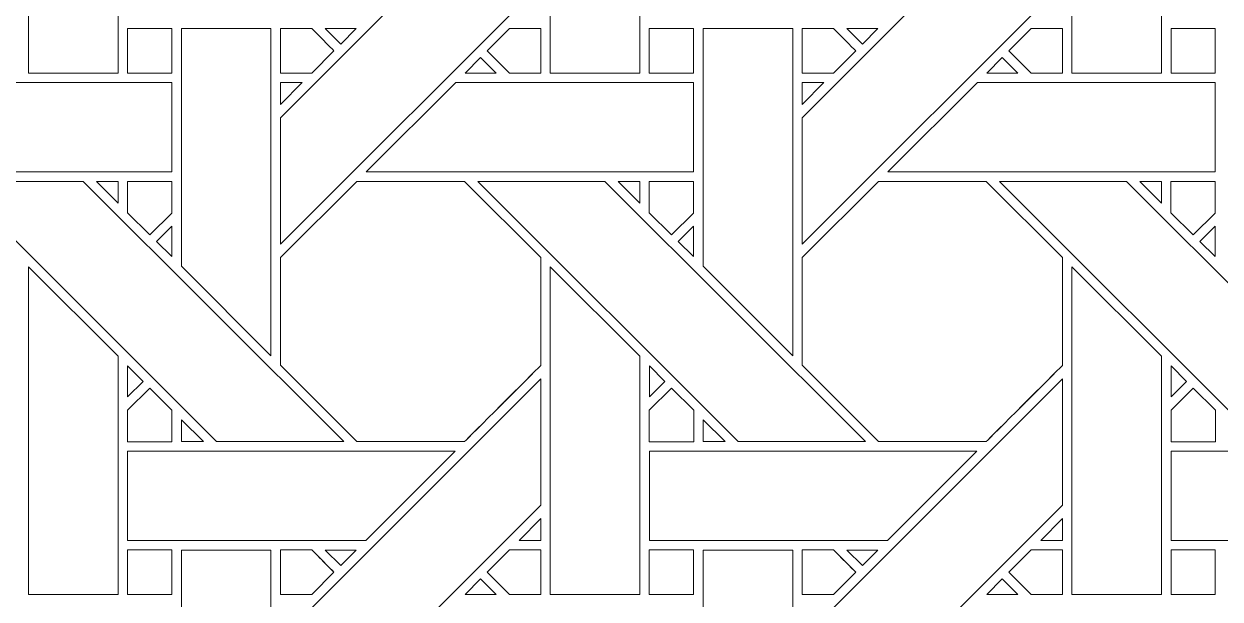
# Model space of a CAD drawing. Header units: inches. Extents: x 4.4 to 20.4, y 1.1 to 17.1.
# Drawn here: x 8.359 to 10.534, y 13.789 to 14.836 of the extents above; entities that cross this region are included whole.
import ezdxf

# ---------------------------------------------------------------- set-up
doc = ezdxf.new("R2010")
doc.units = ezdxf.units.IN
doc.header["$MEASUREMENT"] = 0
doc.layers.add('Design', color=7, linetype='Continuous', lineweight=0)

msp = doc.modelspace()

# ---------------------------------------------------------------- linework, layer by layer
at = {"layer": 'Design'}
for points, knots in [([(4.3829, 17.0948), (4.3829, 17.0948), (4.3829, 1.0948), (4.3829, 1.0948), (4.3829, 1.0948), (20.3829, 1.0948), (20.3829, 1.0948), (20.3829, 1.0948), (20.3829, 17.0948), (20.3829, 17.0948), (20.3829, 17.0948), (4.3829, 17.0948), (4.3829, 17.0948)], [0, 0, 0, 0, 1, 1, 1, 2, 2, 2, 3, 3, 3, 4, 4, 4, 4]), ([(19.3728, 16.2388), (19.3728, 16.2388), (5.2388, 16.2388), (5.2388, 16.2388), (5.2388, 16.2388), (5.2388, 1.9507), (5.2388, 1.9507), (5.2388, 1.9507), (19.5269, 1.9507), (19.5269, 1.9507), (19.5269, 1.9507), (19.5269, 16.2388), (19.5269, 16.2388), (19.5269, 16.2388), (19.3728, 16.2388), (19.3728, 16.2388)], [0, 0, 0, 0, 1, 1, 1, 2, 2, 2, 3, 3, 3, 4, 4, 4, 5, 5, 5, 5]), ([(8.3676, 14.7468), (8.3676, 14.7468), (8.3676, 15.3426), (8.3676, 15.3426), (8.3676, 15.3426), (8.5303, 15.1805), (8.5303, 15.1805), (8.5303, 15.1805), (8.5303, 14.7468), (8.5303, 14.7468), (8.5303, 14.7468), (8.3676, 14.7468), (8.3676, 14.7468)], [0, 0, 0, 0, 1, 1, 1, 2, 2, 2, 3, 3, 3, 4, 4, 4, 4]), ([(9.3163, 14.7468), (9.3163, 14.7468), (9.3163, 15.3426), (9.3163, 15.3426), (9.3163, 15.3426), (9.4791, 15.1805), (9.4791, 15.1805), (9.4791, 15.1805), (9.4791, 14.7468), (9.4791, 14.7468), (9.4791, 14.7468), (9.3163, 14.7468), (9.3163, 14.7468)], [0, 0, 0, 0, 1, 1, 1, 2, 2, 2, 3, 3, 3, 4, 4, 4, 4]), ([(10.265, 14.7468), (10.265, 14.7468), (10.265, 15.3426), (10.265, 15.3426), (10.265, 15.3426), (10.4278, 15.1805), (10.4278, 15.1805), (10.4278, 15.1805), (10.4278, 14.7468), (10.4278, 14.7468), (10.4278, 14.7468), (10.265, 14.7468), (10.265, 14.7468)], [0, 0, 0, 0, 1, 1, 1, 2, 2, 2, 3, 3, 3, 4, 4, 4, 4]), ([(9.2992, 14.909), (9.2992, 14.909), (8.8255, 14.4354), (8.8255, 14.4354), (8.8255, 14.4354), (8.8255, 14.6655), (8.8255, 14.6655), (8.8255, 14.6655), (9.2992, 15.139), (9.2992, 15.139), (9.2992, 15.139), (9.2992, 14.909), (9.2992, 14.909)], [0, 0, 0, 0, 1, 1, 1, 2, 2, 2, 3, 3, 3, 4, 4, 4, 4]), ([(10.2479, 14.909), (10.2479, 14.909), (9.7742, 14.4354), (9.7742, 14.4354), (9.7742, 14.4354), (9.7742, 14.6655), (9.7742, 14.6655), (9.7742, 14.6655), (10.2479, 15.139), (10.2479, 15.139), (10.2479, 15.139), (10.2479, 14.909), (10.2479, 14.909)], [0, 0, 0, 0, 1, 1, 1, 2, 2, 2, 3, 3, 3, 4, 4, 4, 4]), ([(8.5476, 14.7468), (8.5476, 14.7468), (8.5476, 14.8276), (8.5476, 14.8276), (8.5476, 14.8276), (8.6278, 14.8276), (8.6278, 14.8276), (8.6278, 14.8276), (8.6278, 14.7468), (8.6278, 14.7468), (8.6278, 14.7468), (8.5476, 14.7468), (8.5476, 14.7468)], [0, 0, 0, 0, 1, 1, 1, 2, 2, 2, 3, 3, 3, 4, 4, 4, 4]), ([(8.6278, 14.8276), (8.6278, 14.8276), (8.6278, 14.7468), (8.6278, 14.7468), (8.6278, 14.7468), (8.5476, 14.7468), (8.5476, 14.7468), (8.5476, 14.7468), (8.5476, 14.8276), (8.5476, 14.8276), (8.5476, 14.8276), (8.6278, 14.8276), (8.6278, 14.8276)], [0, 0, 0, 0, 1, 1, 1, 2, 2, 2, 3, 3, 3, 4, 4, 4, 4]), ([(8.6454, 14.3954), (8.6454, 14.3954), (8.6454, 14.8276), (8.6454, 14.8276), (8.6454, 14.8276), (8.8083, 14.8276), (8.8083, 14.8276), (8.8083, 14.8276), (8.8083, 14.2324), (8.8083, 14.2324), (8.8083, 14.2324), (8.6454, 14.3954), (8.6454, 14.3954)], [0, 0, 0, 0, 1, 1, 1, 2, 2, 2, 3, 3, 3, 4, 4, 4, 4]), ([(8.8825, 14.8276), (8.8877, 14.8225), (8.9184, 14.7917), (8.9228, 14.7873), (8.9228, 14.7873), (8.8824, 14.7468), (8.8824, 14.7468), (8.8824, 14.7468), (8.8255, 14.7468), (8.8255, 14.7468), (8.8255, 14.7468), (8.8255, 14.8276), (8.8255, 14.8276), (8.8255, 14.8276), (8.8825, 14.8276), (8.8825, 14.8276)], [0, 0, 0, 0, 1, 1, 1, 2, 2, 2, 3, 3, 3, 4, 4, 4, 5, 5, 5, 5]), ([(8.9228, 14.7873), (8.9228, 14.7873), (8.8824, 14.7468), (8.8824, 14.7468), (8.8824, 14.7468), (8.8255, 14.7468), (8.8255, 14.7468), (8.8255, 14.7468), (8.8255, 14.8276), (8.8255, 14.8276), (8.8255, 14.8276), (8.8825, 14.8276), (8.8825, 14.8276), (8.8877, 14.8224), (8.9185, 14.7916), (8.9228, 14.7873)], [0, 0, 0, 0, 1, 1, 1, 2, 2, 2, 3, 3, 3, 4, 4, 4, 5, 5, 5, 5]), ([(8.9069, 14.8276), (8.9069, 14.8276), (8.9634, 14.8276), (8.9634, 14.8276), (8.9634, 14.8276), (8.9351, 14.7994), (8.9351, 14.7994), (8.9351, 14.7994), (8.9069, 14.8276), (8.9069, 14.8276)], [0, 0, 0, 0, 1, 1, 1, 2, 2, 2, 3, 3, 3, 3]), ([(9.242, 14.7468), (9.242, 14.7468), (9.2017, 14.7872), (9.2017, 14.7872), (9.2017, 14.7872), (9.2421, 14.8276), (9.2421, 14.8276), (9.2421, 14.8276), (9.2991, 14.8276), (9.2991, 14.8276), (9.2991, 14.8276), (9.2991, 14.7468), (9.2991, 14.7468), (9.2991, 14.7468), (9.242, 14.7468), (9.242, 14.7468)], [0, 0, 0, 0, 1, 1, 1, 2, 2, 2, 3, 3, 3, 4, 4, 4, 5, 5, 5, 5]), ([(9.2017, 14.7872), (9.2017, 14.7872), (9.2421, 14.8276), (9.2421, 14.8276), (9.2421, 14.8276), (9.2991, 14.8276), (9.2991, 14.8276), (9.2991, 14.8276), (9.2991, 14.7468), (9.2991, 14.7468), (9.2991, 14.7468), (9.242, 14.7468), (9.242, 14.7468), (9.242, 14.7468), (9.2017, 14.7872), (9.2017, 14.7872)], [0, 0, 0, 0, 1, 1, 1, 2, 2, 2, 3, 3, 3, 4, 4, 4, 5, 5, 5, 5]), ([(9.4963, 14.7468), (9.4963, 14.7468), (9.4963, 14.8276), (9.4963, 14.8276), (9.4963, 14.8276), (9.5766, 14.8276), (9.5766, 14.8276), (9.5766, 14.8276), (9.5766, 14.7468), (9.5766, 14.7468), (9.5766, 14.7468), (9.4963, 14.7468), (9.4963, 14.7468)], [0, 0, 0, 0, 1, 1, 1, 2, 2, 2, 3, 3, 3, 4, 4, 4, 4]), ([(9.5766, 14.8276), (9.5766, 14.8276), (9.5766, 14.7468), (9.5766, 14.7468), (9.5766, 14.7468), (9.4963, 14.7468), (9.4963, 14.7468), (9.4963, 14.7468), (9.4963, 14.8276), (9.4963, 14.8276), (9.4963, 14.8276), (9.5766, 14.8276), (9.5766, 14.8276)], [0, 0, 0, 0, 1, 1, 1, 2, 2, 2, 3, 3, 3, 4, 4, 4, 4]), ([(9.5942, 14.3954), (9.5942, 14.3954), (9.5942, 14.8276), (9.5942, 14.8276), (9.5942, 14.8276), (9.7571, 14.8276), (9.7571, 14.8276), (9.7571, 14.8276), (9.7571, 14.2324), (9.7571, 14.2324), (9.7571, 14.2324), (9.5942, 14.3954), (9.5942, 14.3954)], [0, 0, 0, 0, 1, 1, 1, 2, 2, 2, 3, 3, 3, 4, 4, 4, 4]), ([(9.8313, 14.8276), (9.8364, 14.8225), (9.8672, 14.7917), (9.8716, 14.7873), (9.8716, 14.7873), (9.8312, 14.7468), (9.8312, 14.7468), (9.8312, 14.7468), (9.7742, 14.7468), (9.7742, 14.7468), (9.7742, 14.7468), (9.7742, 14.8276), (9.7742, 14.8276), (9.7742, 14.8276), (9.8313, 14.8276), (9.8313, 14.8276)], [0, 0, 0, 0, 1, 1, 1, 2, 2, 2, 3, 3, 3, 4, 4, 4, 5, 5, 5, 5]), ([(9.8716, 14.7873), (9.8716, 14.7873), (9.8312, 14.7468), (9.8312, 14.7468), (9.8312, 14.7468), (9.7742, 14.7468), (9.7742, 14.7468), (9.7742, 14.7468), (9.7742, 14.8276), (9.7742, 14.8276), (9.7742, 14.8276), (9.8313, 14.8276), (9.8313, 14.8276), (9.8365, 14.8224), (9.8673, 14.7915), (9.8716, 14.7873)], [0, 0, 0, 0, 1, 1, 1, 2, 2, 2, 3, 3, 3, 4, 4, 4, 5, 5, 5, 5]), ([(9.8556, 14.8276), (9.8556, 14.8276), (9.9121, 14.8276), (9.9121, 14.8276), (9.9121, 14.8276), (9.8838, 14.7994), (9.8838, 14.7994), (9.8838, 14.7994), (9.8556, 14.8276), (9.8556, 14.8276)], [0, 0, 0, 0, 1, 1, 1, 2, 2, 2, 3, 3, 3, 3]), ([(10.1907, 14.7468), (10.1907, 14.7468), (10.1504, 14.7872), (10.1504, 14.7872), (10.1504, 14.7872), (10.1908, 14.8276), (10.1908, 14.8276), (10.1908, 14.8276), (10.2479, 14.8276), (10.2479, 14.8276), (10.2479, 14.8276), (10.2479, 14.7468), (10.2479, 14.7468), (10.2479, 14.7468), (10.1907, 14.7468), (10.1907, 14.7468)], [0, 0, 0, 0, 1, 1, 1, 2, 2, 2, 3, 3, 3, 4, 4, 4, 5, 5, 5, 5]), ([(10.1504, 14.7872), (10.1504, 14.7872), (10.1908, 14.8276), (10.1908, 14.8276), (10.1908, 14.8276), (10.2479, 14.8276), (10.2479, 14.8276), (10.2479, 14.8276), (10.2479, 14.7468), (10.2479, 14.7468), (10.2479, 14.7468), (10.1907, 14.7468), (10.1907, 14.7468), (10.1907, 14.7468), (10.1504, 14.7872), (10.1504, 14.7872)], [0, 0, 0, 0, 1, 1, 1, 2, 2, 2, 3, 3, 3, 4, 4, 4, 5, 5, 5, 5]), ([(10.4451, 14.7468), (10.4451, 14.7468), (10.4451, 14.8276), (10.4451, 14.8276), (10.4451, 14.8276), (10.5253, 14.8276), (10.5253, 14.8276), (10.5253, 14.8276), (10.5253, 14.7468), (10.5253, 14.7468), (10.5253, 14.7468), (10.4451, 14.7468), (10.4451, 14.7468)], [0, 0, 0, 0, 1, 1, 1, 2, 2, 2, 3, 3, 3, 4, 4, 4, 4]), ([(10.5253, 14.8276), (10.5253, 14.8276), (10.5253, 14.7468), (10.5253, 14.7468), (10.5253, 14.7468), (10.4451, 14.7468), (10.4451, 14.7468), (10.4451, 14.7468), (10.4451, 14.8276), (10.4451, 14.8276), (10.4451, 14.8276), (10.5253, 14.8276), (10.5253, 14.8276)], [0, 0, 0, 0, 1, 1, 1, 2, 2, 2, 3, 3, 3, 4, 4, 4, 4]), ([(9.2178, 14.7468), (9.2178, 14.7468), (9.1613, 14.7468), (9.1613, 14.7468), (9.1613, 14.7468), (9.1896, 14.775), (9.1896, 14.775), (9.1896, 14.775), (9.2178, 14.7468), (9.2178, 14.7468)], [0, 0, 0, 0, 1, 1, 1, 2, 2, 2, 3, 3, 3, 3]), ([(10.1666, 14.7468), (10.1666, 14.7468), (10.11, 14.7468), (10.11, 14.7468), (10.11, 14.7468), (10.1383, 14.775), (10.1383, 14.775), (10.1383, 14.775), (10.1666, 14.7468), (10.1666, 14.7468)], [0, 0, 0, 0, 1, 1, 1, 2, 2, 2, 3, 3, 3, 3]), ([(8.6279, 14.7296), (8.6279, 14.7296), (8.6279, 14.5668), (8.6279, 14.5668), (8.6279, 14.5668), (8.0326, 14.5668), (8.0326, 14.5668), (8.0326, 14.5668), (8.1954, 14.7296), (8.1954, 14.7296), (8.1954, 14.7296), (8.6279, 14.7296), (8.6279, 14.7296)], [0, 0, 0, 0, 1, 1, 1, 2, 2, 2, 3, 3, 3, 4, 4, 4, 4]), ([(8.8653, 14.7296), (8.8653, 14.7296), (8.8255, 14.6898), (8.8255, 14.6898), (8.8255, 14.6898), (8.8255, 14.7296), (8.8255, 14.7296), (8.8255, 14.7296), (8.8653, 14.7296), (8.8653, 14.7296)], [0, 0, 0, 0, 1, 1, 1, 2, 2, 2, 3, 3, 3, 3]), ([(9.5766, 14.7296), (9.5766, 14.7296), (9.5766, 14.5668), (9.5766, 14.5668), (9.5766, 14.5668), (8.9813, 14.5668), (8.9813, 14.5668), (8.9813, 14.5668), (9.1442, 14.7296), (9.1442, 14.7296), (9.1442, 14.7296), (9.5766, 14.7296), (9.5766, 14.7296)], [0, 0, 0, 0, 1, 1, 1, 2, 2, 2, 3, 3, 3, 4, 4, 4, 4]), ([(9.814, 14.7296), (9.814, 14.7296), (9.7742, 14.6898), (9.7742, 14.6898), (9.7742, 14.6898), (9.7742, 14.7296), (9.7742, 14.7296), (9.7742, 14.7296), (9.814, 14.7296), (9.814, 14.7296)], [0, 0, 0, 0, 1, 1, 1, 2, 2, 2, 3, 3, 3, 3]), ([(10.5253, 14.7296), (10.5253, 14.7296), (10.5253, 14.5668), (10.5253, 14.5668), (10.5253, 14.5668), (9.9301, 14.5668), (9.9301, 14.5668), (9.9301, 14.5668), (10.0929, 14.7296), (10.0929, 14.7296), (10.0929, 14.7296), (10.5253, 14.7296), (10.5253, 14.7296)], [0, 0, 0, 0, 1, 1, 1, 2, 2, 2, 3, 3, 3, 4, 4, 4, 4]), ([(8.9405, 14.076), (8.9405, 14.076), (8.7095, 14.076), (8.7095, 14.076), (8.7095, 14.076), (8.2359, 14.5497), (8.2359, 14.5497), (8.2359, 14.5497), (8.4669, 14.5497), (8.4669, 14.5497), (8.4669, 14.5497), (8.9405, 14.076), (8.9405, 14.076)], [0, 0, 0, 0, 1, 1, 1, 2, 2, 2, 3, 3, 3, 4, 4, 4, 4]), ([(8.491, 14.5497), (8.491, 14.5497), (8.5304, 14.5497), (8.5304, 14.5497), (8.5304, 14.5497), (8.5304, 14.5099), (8.5304, 14.5099), (8.5304, 14.5099), (8.491, 14.5497), (8.491, 14.5497)], [0, 0, 0, 0, 1, 1, 1, 2, 2, 2, 3, 3, 3, 3]), ([(8.6278, 14.5497), (8.6278, 14.5497), (8.6278, 14.4921), (8.6278, 14.4921), (8.6278, 14.4921), (8.5879, 14.4522), (8.5879, 14.4522), (8.5879, 14.4522), (8.5476, 14.4925), (8.5476, 14.4925), (8.5476, 14.4925), (8.5476, 14.5497), (8.5476, 14.5497), (8.5476, 14.5497), (8.6278, 14.5497), (8.6278, 14.5497)], [0, 0, 0, 0, 1, 1, 1, 2, 2, 2, 3, 3, 3, 4, 4, 4, 5, 5, 5, 5]), ([(8.6278, 14.4921), (8.6278, 14.4921), (8.5879, 14.4522), (8.5879, 14.4522), (8.5879, 14.4522), (8.5476, 14.4925), (8.5476, 14.4925), (8.5476, 14.4925), (8.5476, 14.5497), (8.5476, 14.5497), (8.5476, 14.5497), (8.6278, 14.5497), (8.6278, 14.5497), (8.6278, 14.5497), (8.6278, 14.4921), (8.6278, 14.4921)], [0, 0, 0, 0, 1, 1, 1, 2, 2, 2, 3, 3, 3, 4, 4, 4, 5, 5, 5, 5]), ([(8.9642, 14.5497), (8.9642, 14.5497), (9.1604, 14.5497), (9.1604, 14.5497), (9.1604, 14.5497), (9.2991, 14.411), (9.2991, 14.411), (9.2991, 14.411), (9.2991, 14.2148), (9.2991, 14.2148), (9.2813, 14.1969), (9.1694, 14.0851), (9.1604, 14.0761), (9.1604, 14.0761), (8.9647, 14.0761), (8.9647, 14.0761), (8.9647, 14.0761), (8.8255, 14.2153), (8.8255, 14.2153), (8.8255, 14.2153), (8.8255, 14.411), (8.8255, 14.411), (8.8255, 14.411), (8.9642, 14.5497), (8.9642, 14.5497)], [0, 0, 0, 0, 1, 1, 1, 2, 2, 2, 3, 3, 3, 4, 4, 4, 5, 5, 5, 6, 6, 6, 7, 7, 7, 8, 8, 8, 8]), ([(9.2991, 14.411), (9.2991, 14.411), (9.2991, 14.2148), (9.2991, 14.2148), (9.281, 14.1966), (9.1692, 14.0849), (9.1604, 14.0761), (9.1604, 14.0761), (8.9647, 14.0761), (8.9647, 14.0761), (8.9647, 14.0761), (8.8255, 14.2153), (8.8255, 14.2153), (8.8255, 14.2153), (8.8255, 14.411), (8.8255, 14.411), (8.8255, 14.411), (8.9642, 14.5497), (8.9642, 14.5497), (8.9642, 14.5497), (9.1604, 14.5497), (9.1604, 14.5497), (9.1604, 14.5497), (9.2991, 14.411), (9.2991, 14.411)], [0, 0, 0, 0, 1, 1, 1, 2, 2, 2, 3, 3, 3, 4, 4, 4, 5, 5, 5, 6, 6, 6, 7, 7, 7, 8, 8, 8, 8]), ([(9.8892, 14.076), (9.8892, 14.076), (9.6582, 14.076), (9.6582, 14.076), (9.6582, 14.076), (9.1846, 14.5497), (9.1846, 14.5497), (9.1846, 14.5497), (9.4156, 14.5497), (9.4156, 14.5497), (9.4156, 14.5497), (9.8892, 14.076), (9.8892, 14.076)], [0, 0, 0, 0, 1, 1, 1, 2, 2, 2, 3, 3, 3, 4, 4, 4, 4]), ([(9.4397, 14.5497), (9.4397, 14.5497), (9.4791, 14.5497), (9.4791, 14.5497), (9.4791, 14.5497), (9.4791, 14.5099), (9.4791, 14.5099), (9.4791, 14.5099), (9.4397, 14.5497), (9.4397, 14.5497)], [0, 0, 0, 0, 1, 1, 1, 2, 2, 2, 3, 3, 3, 3]), ([(9.4963, 14.4925), (9.4963, 14.4925), (9.4963, 14.5497), (9.4963, 14.5497), (9.4963, 14.5497), (9.5766, 14.5497), (9.5766, 14.5497), (9.5766, 14.5497), (9.5766, 14.4921), (9.5766, 14.4921), (9.5766, 14.4921), (9.5366, 14.4522), (9.5366, 14.4522), (9.5366, 14.4522), (9.4963, 14.4925), (9.4963, 14.4925)], [0, 0, 0, 0, 1, 1, 1, 2, 2, 2, 3, 3, 3, 4, 4, 4, 5, 5, 5, 5]), ([(9.5766, 14.4921), (9.5766, 14.4921), (9.5366, 14.4522), (9.5366, 14.4522), (9.5366, 14.4522), (9.4963, 14.4925), (9.4963, 14.4925), (9.4963, 14.4925), (9.4963, 14.5497), (9.4963, 14.5497), (9.4963, 14.5497), (9.5766, 14.5497), (9.5766, 14.5497), (9.5766, 14.5497), (9.5766, 14.4921), (9.5766, 14.4921)], [0, 0, 0, 0, 1, 1, 1, 2, 2, 2, 3, 3, 3, 4, 4, 4, 5, 5, 5, 5]), ([(9.9129, 14.5497), (9.9129, 14.5497), (10.1091, 14.5497), (10.1091, 14.5497), (10.1091, 14.5497), (10.2478, 14.411), (10.2478, 14.411), (10.2478, 14.411), (10.2478, 14.2148), (10.2478, 14.2148), (10.23, 14.1969), (10.1181, 14.0851), (10.1091, 14.0761), (10.1091, 14.0761), (9.9134, 14.0761), (9.9134, 14.0761), (9.9134, 14.0761), (9.7742, 14.2153), (9.7742, 14.2153), (9.7742, 14.2153), (9.7742, 14.411), (9.7742, 14.411), (9.7742, 14.411), (9.9129, 14.5497), (9.9129, 14.5497)], [0, 0, 0, 0, 1, 1, 1, 2, 2, 2, 3, 3, 3, 4, 4, 4, 5, 5, 5, 6, 6, 6, 7, 7, 7, 8, 8, 8, 8]), ([(10.2478, 14.411), (10.2478, 14.411), (10.2478, 14.2148), (10.2478, 14.2148), (10.2298, 14.1966), (10.1179, 14.0849), (10.1091, 14.0761), (10.1091, 14.0761), (9.9134, 14.0761), (9.9134, 14.0761), (9.9134, 14.0761), (9.7742, 14.2153), (9.7742, 14.2153), (9.7742, 14.2153), (9.7742, 14.411), (9.7742, 14.411), (9.7742, 14.411), (9.9129, 14.5497), (9.9129, 14.5497), (9.9129, 14.5497), (10.1091, 14.5497), (10.1091, 14.5497), (10.1091, 14.5497), (10.2478, 14.411), (10.2478, 14.411)], [0, 0, 0, 0, 1, 1, 1, 2, 2, 2, 3, 3, 3, 4, 4, 4, 5, 5, 5, 6, 6, 6, 7, 7, 7, 8, 8, 8, 8]), ([(10.838, 14.076), (10.838, 14.076), (10.6069, 14.076), (10.6069, 14.076), (10.6069, 14.076), (10.1334, 14.5497), (10.1334, 14.5497), (10.1334, 14.5497), (10.3643, 14.5497), (10.3643, 14.5497), (10.3643, 14.5497), (10.838, 14.076), (10.838, 14.076)], [0, 0, 0, 0, 1, 1, 1, 2, 2, 2, 3, 3, 3, 4, 4, 4, 4]), ([(10.3884, 14.5497), (10.3884, 14.5497), (10.4279, 14.5497), (10.4279, 14.5497), (10.4279, 14.5497), (10.4279, 14.5099), (10.4279, 14.5099), (10.4279, 14.5099), (10.3884, 14.5497), (10.3884, 14.5497)], [0, 0, 0, 0, 1, 1, 1, 2, 2, 2, 3, 3, 3, 3]), ([(10.5253, 14.5497), (10.5253, 14.5497), (10.5253, 14.4921), (10.5253, 14.4921), (10.5253, 14.4921), (10.4854, 14.4522), (10.4854, 14.4522), (10.4854, 14.4522), (10.445, 14.4925), (10.445, 14.4925), (10.445, 14.4925), (10.445, 14.5497), (10.445, 14.5497), (10.445, 14.5497), (10.5253, 14.5497), (10.5253, 14.5497)], [0, 0, 0, 0, 1, 1, 1, 2, 2, 2, 3, 3, 3, 4, 4, 4, 5, 5, 5, 5]), ([(10.5253, 14.4921), (10.5253, 14.4921), (10.4854, 14.4522), (10.4854, 14.4522), (10.4854, 14.4522), (10.445, 14.4925), (10.445, 14.4925), (10.445, 14.4925), (10.445, 14.5497), (10.445, 14.5497), (10.445, 14.5497), (10.5253, 14.5497), (10.5253, 14.5497), (10.5253, 14.5497), (10.5253, 14.4921), (10.5253, 14.4921)], [0, 0, 0, 0, 1, 1, 1, 2, 2, 2, 3, 3, 3, 4, 4, 4, 5, 5, 5, 5]), ([(8.6279, 14.4679), (8.6279, 14.4679), (8.6279, 14.4127), (8.6279, 14.4127), (8.6279, 14.4127), (8.6001, 14.4401), (8.6001, 14.4401), (8.6001, 14.4401), (8.6279, 14.4679), (8.6279, 14.4679)], [0, 0, 0, 0, 1, 1, 1, 2, 2, 2, 3, 3, 3, 3]), ([(9.5766, 14.4679), (9.5766, 14.4679), (9.5766, 14.4127), (9.5766, 14.4127), (9.5766, 14.4127), (9.5488, 14.4401), (9.5488, 14.4401), (9.5488, 14.4401), (9.5766, 14.4679), (9.5766, 14.4679)], [0, 0, 0, 0, 1, 1, 1, 2, 2, 2, 3, 3, 3, 3]), ([(10.5253, 14.4679), (10.5253, 14.4679), (10.5253, 14.4127), (10.5253, 14.4127), (10.5253, 14.4127), (10.4976, 14.4401), (10.4976, 14.4401), (10.4976, 14.4401), (10.5253, 14.4679), (10.5253, 14.4679)], [0, 0, 0, 0, 1, 1, 1, 2, 2, 2, 3, 3, 3, 3]), ([(8.3676, 13.798), (8.3676, 13.798), (8.3676, 14.3939), (8.3676, 14.3939), (8.3676, 14.3939), (8.5303, 14.2317), (8.5303, 14.2317), (8.5303, 14.2317), (8.5303, 13.798), (8.5303, 13.798), (8.5303, 13.798), (8.3676, 13.798), (8.3676, 13.798)], [0, 0, 0, 0, 1, 1, 1, 2, 2, 2, 3, 3, 3, 4, 4, 4, 4]), ([(9.3163, 13.798), (9.3163, 13.798), (9.3163, 14.3939), (9.3163, 14.3939), (9.3163, 14.3939), (9.4791, 14.2317), (9.4791, 14.2317), (9.4791, 14.2317), (9.4791, 13.798), (9.4791, 13.798), (9.4791, 13.798), (9.3163, 13.798), (9.3163, 13.798)], [0, 0, 0, 0, 1, 1, 1, 2, 2, 2, 3, 3, 3, 4, 4, 4, 4]), ([(10.265, 13.798), (10.265, 13.798), (10.265, 14.3939), (10.265, 14.3939), (10.265, 14.3939), (10.4278, 14.2317), (10.4278, 14.2317), (10.4278, 14.2317), (10.4278, 13.798), (10.4278, 13.798), (10.4278, 13.798), (10.265, 13.798), (10.265, 13.798)], [0, 0, 0, 0, 1, 1, 1, 2, 2, 2, 3, 3, 3, 4, 4, 4, 4]), ([(8.5476, 14.1575), (8.5476, 14.1575), (8.5476, 14.2142), (8.5476, 14.2142), (8.5476, 14.2142), (8.5758, 14.1857), (8.5758, 14.1857), (8.5758, 14.1857), (8.5476, 14.1575), (8.5476, 14.1575)], [0, 0, 0, 0, 1, 1, 1, 2, 2, 2, 3, 3, 3, 3]), ([(9.4964, 14.1575), (9.4964, 14.1575), (9.4964, 14.2142), (9.4964, 14.2142), (9.4964, 14.2142), (9.5246, 14.1857), (9.5246, 14.1857), (9.5246, 14.1857), (9.4964, 14.1575), (9.4964, 14.1575)], [0, 0, 0, 0, 1, 1, 1, 2, 2, 2, 3, 3, 3, 3]), ([(10.4451, 14.1575), (10.4451, 14.1575), (10.4451, 14.2142), (10.4451, 14.2142), (10.4451, 14.2142), (10.4733, 14.1857), (10.4733, 14.1857), (10.4733, 14.1857), (10.4451, 14.1575), (10.4451, 14.1575)], [0, 0, 0, 0, 1, 1, 1, 2, 2, 2, 3, 3, 3, 3]), ([(9.2992, 13.9603), (9.2992, 13.9603), (8.8255, 13.4866), (8.8255, 13.4866), (8.8255, 13.4866), (8.8255, 13.7167), (8.8255, 13.7167), (8.8255, 13.7167), (9.2992, 14.1903), (9.2992, 14.1903), (9.2992, 14.1903), (9.2992, 13.9603), (9.2992, 13.9603)], [0, 0, 0, 0, 1, 1, 1, 2, 2, 2, 3, 3, 3, 4, 4, 4, 4]), ([(10.2479, 13.9603), (10.2479, 13.9603), (9.7742, 13.4866), (9.7742, 13.4866), (9.7742, 13.4866), (9.7742, 13.7167), (9.7742, 13.7167), (9.7742, 13.7167), (10.2479, 14.1903), (10.2479, 14.1903), (10.2479, 14.1903), (10.2479, 13.9603), (10.2479, 13.9603)], [0, 0, 0, 0, 1, 1, 1, 2, 2, 2, 3, 3, 3, 4, 4, 4, 4]), ([(8.5476, 14.0759), (8.5476, 14.0759), (8.5476, 14.1332), (8.5476, 14.1332), (8.5476, 14.1332), (8.5879, 14.1735), (8.5879, 14.1735), (8.5879, 14.1735), (8.6282, 14.1332), (8.6282, 14.1332), (8.6282, 14.1332), (8.6282, 14.0759), (8.6282, 14.0759), (8.6282, 14.0759), (8.5476, 14.0759), (8.5476, 14.0759)], [0, 0, 0, 0, 1, 1, 1, 2, 2, 2, 3, 3, 3, 4, 4, 4, 5, 5, 5, 5]), ([(8.5879, 14.1735), (8.5879, 14.1735), (8.6282, 14.1332), (8.6282, 14.1332), (8.6282, 14.1332), (8.6282, 14.0759), (8.6282, 14.0759), (8.6282, 14.0759), (8.5476, 14.0759), (8.5476, 14.0759), (8.5476, 14.0759), (8.5476, 14.1332), (8.5476, 14.1332), (8.5476, 14.1332), (8.5879, 14.1735), (8.5879, 14.1735)], [0, 0, 0, 0, 1, 1, 1, 2, 2, 2, 3, 3, 3, 4, 4, 4, 5, 5, 5, 5]), ([(9.4963, 14.0759), (9.4963, 14.0759), (9.4963, 14.1332), (9.4963, 14.1332), (9.4963, 14.1332), (9.5367, 14.1735), (9.5367, 14.1735), (9.5367, 14.1735), (9.577, 14.1332), (9.577, 14.1332), (9.577, 14.1332), (9.577, 14.0759), (9.577, 14.0759), (9.577, 14.0759), (9.4963, 14.0759), (9.4963, 14.0759)], [0, 0, 0, 0, 1, 1, 1, 2, 2, 2, 3, 3, 3, 4, 4, 4, 5, 5, 5, 5]), ([(9.5367, 14.1735), (9.5367, 14.1735), (9.577, 14.1332), (9.577, 14.1332), (9.577, 14.1332), (9.577, 14.0759), (9.577, 14.0759), (9.577, 14.0759), (9.4963, 14.0759), (9.4963, 14.0759), (9.4963, 14.0759), (9.4963, 14.1332), (9.4963, 14.1332), (9.4963, 14.1332), (9.5367, 14.1735), (9.5367, 14.1735)], [0, 0, 0, 0, 1, 1, 1, 2, 2, 2, 3, 3, 3, 4, 4, 4, 5, 5, 5, 5]), ([(10.4451, 14.0759), (10.4451, 14.0759), (10.4451, 14.1332), (10.4451, 14.1332), (10.4451, 14.1332), (10.4854, 14.1735), (10.4854, 14.1735), (10.4854, 14.1735), (10.5257, 14.1332), (10.5257, 14.1332), (10.5257, 14.1332), (10.5257, 14.0759), (10.5257, 14.0759), (10.5257, 14.0759), (10.4451, 14.0759), (10.4451, 14.0759)], [0, 0, 0, 0, 1, 1, 1, 2, 2, 2, 3, 3, 3, 4, 4, 4, 5, 5, 5, 5]), ([(10.4854, 14.1735), (10.4854, 14.1735), (10.5257, 14.1332), (10.5257, 14.1332), (10.5257, 14.1332), (10.5257, 14.0759), (10.5257, 14.0759), (10.5257, 14.0759), (10.4451, 14.0759), (10.4451, 14.0759), (10.4451, 14.0759), (10.4451, 14.1332), (10.4451, 14.1332), (10.4451, 14.1332), (10.4854, 14.1735), (10.4854, 14.1735)], [0, 0, 0, 0, 1, 1, 1, 2, 2, 2, 3, 3, 3, 4, 4, 4, 5, 5, 5, 5]), ([(8.6455, 14.076), (8.6455, 14.076), (8.6455, 14.1158), (8.6455, 14.1158), (8.6455, 14.1158), (8.6853, 14.076), (8.6853, 14.076), (8.6853, 14.076), (8.6455, 14.076), (8.6455, 14.076)], [0, 0, 0, 0, 1, 1, 1, 2, 2, 2, 3, 3, 3, 3]), ([(9.5943, 14.076), (9.5943, 14.076), (9.5943, 14.1158), (9.5943, 14.1158), (9.5943, 14.1158), (9.634, 14.076), (9.634, 14.076), (9.634, 14.076), (9.5943, 14.076), (9.5943, 14.076)], [0, 0, 0, 0, 1, 1, 1, 2, 2, 2, 3, 3, 3, 3]), ([(9.1433, 14.0588), (9.1433, 14.0588), (8.9806, 13.8961), (8.9806, 13.8961), (8.9806, 13.8961), (8.5476, 13.8961), (8.5476, 13.8961), (8.5476, 13.8961), (8.5476, 14.0588), (8.5476, 14.0588), (8.5476, 14.0588), (9.1433, 14.0588), (9.1433, 14.0588)], [0, 0, 0, 0, 1, 1, 1, 2, 2, 2, 3, 3, 3, 4, 4, 4, 4]), ([(10.0921, 14.0588), (10.0921, 14.0588), (9.9293, 13.8961), (9.9293, 13.8961), (9.9293, 13.8961), (9.4964, 13.8961), (9.4964, 13.8961), (9.4964, 13.8961), (9.4964, 14.0588), (9.4964, 14.0588), (9.4964, 14.0588), (10.0921, 14.0588), (10.0921, 14.0588)], [0, 0, 0, 0, 1, 1, 1, 2, 2, 2, 3, 3, 3, 4, 4, 4, 4]), ([(11.0408, 14.0588), (11.0408, 14.0588), (10.8781, 13.8961), (10.8781, 13.8961), (10.8781, 13.8961), (10.4451, 13.8961), (10.4451, 13.8961), (10.4451, 13.8961), (10.4451, 14.0588), (10.4451, 14.0588), (10.4451, 14.0588), (11.0408, 14.0588), (11.0408, 14.0588)], [0, 0, 0, 0, 1, 1, 1, 2, 2, 2, 3, 3, 3, 4, 4, 4, 4]), ([(9.2992, 13.8961), (9.2992, 13.8961), (9.2594, 13.8961), (9.2594, 13.8961), (9.2594, 13.8961), (9.2992, 13.9359), (9.2992, 13.9359), (9.2992, 13.9359), (9.2992, 13.8961), (9.2992, 13.8961)], [0, 0, 0, 0, 1, 1, 1, 2, 2, 2, 3, 3, 3, 3]), ([(10.2479, 13.8961), (10.2479, 13.8961), (10.2081, 13.8961), (10.2081, 13.8961), (10.2081, 13.8961), (10.2479, 13.9359), (10.2479, 13.9359), (10.2479, 13.9359), (10.2479, 13.8961), (10.2479, 13.8961)], [0, 0, 0, 0, 1, 1, 1, 2, 2, 2, 3, 3, 3, 3]), ([(8.5476, 13.7981), (8.5476, 13.7981), (8.5476, 13.8789), (8.5476, 13.8789), (8.5476, 13.8789), (8.6278, 13.8789), (8.6278, 13.8789), (8.6278, 13.8789), (8.6278, 13.7981), (8.6278, 13.7981), (8.6278, 13.7981), (8.5476, 13.7981), (8.5476, 13.7981)], [0, 0, 0, 0, 1, 1, 1, 2, 2, 2, 3, 3, 3, 4, 4, 4, 4]), ([(8.6278, 13.8789), (8.6278, 13.8789), (8.6278, 13.7981), (8.6278, 13.7981), (8.6278, 13.7981), (8.5476, 13.7981), (8.5476, 13.7981), (8.5476, 13.7981), (8.5476, 13.8789), (8.5476, 13.8789), (8.5476, 13.8789), (8.6278, 13.8789), (8.6278, 13.8789)], [0, 0, 0, 0, 1, 1, 1, 2, 2, 2, 3, 3, 3, 4, 4, 4, 4]), ([(8.6454, 13.4466), (8.6454, 13.4466), (8.6454, 13.8788), (8.6454, 13.8788), (8.6454, 13.8788), (8.8083, 13.8788), (8.8083, 13.8788), (8.8083, 13.8788), (8.8083, 13.2837), (8.8083, 13.2837), (8.8083, 13.2837), (8.6454, 13.4466), (8.6454, 13.4466)], [0, 0, 0, 0, 1, 1, 1, 2, 2, 2, 3, 3, 3, 4, 4, 4, 4]), ([(8.8825, 13.8789), (8.8877, 13.8738), (8.9184, 13.8429), (8.9228, 13.8385), (8.9228, 13.8385), (8.8824, 13.7981), (8.8824, 13.7981), (8.8824, 13.7981), (8.8255, 13.7981), (8.8255, 13.7981), (8.8255, 13.7981), (8.8255, 13.8789), (8.8255, 13.8789), (8.8255, 13.8789), (8.8825, 13.8789), (8.8825, 13.8789)], [0, 0, 0, 0, 1, 1, 1, 2, 2, 2, 3, 3, 3, 4, 4, 4, 5, 5, 5, 5]), ([(8.907, 13.8544), (8.907, 13.8544), (8.9228, 13.8385), (8.9228, 13.8385), (8.9228, 13.8385), (8.8824, 13.7981), (8.8824, 13.7981), (8.8824, 13.7981), (8.8255, 13.7981), (8.8255, 13.7981), (8.8255, 13.7981), (8.8255, 13.8789), (8.8255, 13.8789), (8.8255, 13.8789), (8.8825, 13.8789), (8.8825, 13.8789), (8.8879, 13.8736), (8.8977, 13.8637), (8.907, 13.8544)], [0, 0, 0, 0, 1, 1, 1, 2, 2, 2, 3, 3, 3, 4, 4, 4, 5, 5, 5, 6, 6, 6, 6]), ([(8.9069, 13.8788), (8.9069, 13.8788), (8.9634, 13.8788), (8.9634, 13.8788), (8.9634, 13.8788), (8.9351, 13.8506), (8.9351, 13.8506), (8.9351, 13.8506), (8.9069, 13.8788), (8.9069, 13.8788)], [0, 0, 0, 0, 1, 1, 1, 2, 2, 2, 3, 3, 3, 3]), ([(9.242, 13.7981), (9.242, 13.7981), (9.2017, 13.8385), (9.2017, 13.8385), (9.2017, 13.8385), (9.2421, 13.8789), (9.2421, 13.8789), (9.2421, 13.8789), (9.2991, 13.8789), (9.2991, 13.8789), (9.2991, 13.8789), (9.2991, 13.7981), (9.2991, 13.7981), (9.2991, 13.7981), (9.242, 13.7981), (9.242, 13.7981)], [0, 0, 0, 0, 1, 1, 1, 2, 2, 2, 3, 3, 3, 4, 4, 4, 5, 5, 5, 5]), ([(9.2017, 13.8385), (9.2017, 13.8385), (9.2421, 13.8789), (9.2421, 13.8789), (9.2421, 13.8789), (9.2991, 13.8789), (9.2991, 13.8789), (9.2991, 13.8789), (9.2991, 13.7981), (9.2991, 13.7981), (9.2991, 13.7981), (9.242, 13.7981), (9.242, 13.7981), (9.242, 13.7981), (9.2017, 13.8385), (9.2017, 13.8385)], [0, 0, 0, 0, 1, 1, 1, 2, 2, 2, 3, 3, 3, 4, 4, 4, 5, 5, 5, 5]), ([(9.4963, 13.7981), (9.4963, 13.7981), (9.4963, 13.8789), (9.4963, 13.8789), (9.4963, 13.8789), (9.5766, 13.8789), (9.5766, 13.8789), (9.5766, 13.8789), (9.5766, 13.7981), (9.5766, 13.7981), (9.5766, 13.7981), (9.4963, 13.7981), (9.4963, 13.7981)], [0, 0, 0, 0, 1, 1, 1, 2, 2, 2, 3, 3, 3, 4, 4, 4, 4]), ([(9.5766, 13.8789), (9.5766, 13.8789), (9.5766, 13.7981), (9.5766, 13.7981), (9.5766, 13.7981), (9.4963, 13.7981), (9.4963, 13.7981), (9.4963, 13.7981), (9.4963, 13.8789), (9.4963, 13.8789), (9.4963, 13.8789), (9.5766, 13.8789), (9.5766, 13.8789)], [0, 0, 0, 0, 1, 1, 1, 2, 2, 2, 3, 3, 3, 4, 4, 4, 4]), ([(9.5942, 13.4466), (9.5942, 13.4466), (9.5942, 13.8788), (9.5942, 13.8788), (9.5942, 13.8788), (9.7571, 13.8788), (9.7571, 13.8788), (9.7571, 13.8788), (9.7571, 13.2837), (9.7571, 13.2837), (9.7571, 13.2837), (9.5942, 13.4466), (9.5942, 13.4466)], [0, 0, 0, 0, 1, 1, 1, 2, 2, 2, 3, 3, 3, 4, 4, 4, 4]), ([(9.8313, 13.8789), (9.8364, 13.8738), (9.8672, 13.8429), (9.8716, 13.8385), (9.8716, 13.8385), (9.8312, 13.7981), (9.8312, 13.7981), (9.8312, 13.7981), (9.7742, 13.7981), (9.7742, 13.7981), (9.7742, 13.7981), (9.7742, 13.8789), (9.7742, 13.8789), (9.7742, 13.8789), (9.8313, 13.8789), (9.8313, 13.8789)], [0, 0, 0, 0, 1, 1, 1, 2, 2, 2, 3, 3, 3, 4, 4, 4, 5, 5, 5, 5]), ([(9.8559, 13.8542), (9.8559, 13.8542), (9.8716, 13.8385), (9.8716, 13.8385), (9.8716, 13.8385), (9.8312, 13.7981), (9.8312, 13.7981), (9.8312, 13.7981), (9.7742, 13.7981), (9.7742, 13.7981), (9.7742, 13.7981), (9.7742, 13.8789), (9.7742, 13.8789), (9.7742, 13.8789), (9.8313, 13.8789), (9.8313, 13.8789), (9.8366, 13.8735), (9.8466, 13.8635), (9.8559, 13.8542)], [0, 0, 0, 0, 1, 1, 1, 2, 2, 2, 3, 3, 3, 4, 4, 4, 5, 5, 5, 6, 6, 6, 6]), ([(9.8556, 13.8788), (9.8556, 13.8788), (9.9121, 13.8788), (9.9121, 13.8788), (9.9121, 13.8788), (9.8838, 13.8506), (9.8838, 13.8506), (9.8838, 13.8506), (9.8556, 13.8788), (9.8556, 13.8788)], [0, 0, 0, 0, 1, 1, 1, 2, 2, 2, 3, 3, 3, 3]), ([(10.1907, 13.7981), (10.1907, 13.7981), (10.1504, 13.8385), (10.1504, 13.8385), (10.1504, 13.8385), (10.1908, 13.8789), (10.1908, 13.8789), (10.1908, 13.8789), (10.2479, 13.8789), (10.2479, 13.8789), (10.2479, 13.8789), (10.2479, 13.7981), (10.2479, 13.7981), (10.2479, 13.7981), (10.1907, 13.7981), (10.1907, 13.7981)], [0, 0, 0, 0, 1, 1, 1, 2, 2, 2, 3, 3, 3, 4, 4, 4, 5, 5, 5, 5]), ([(10.1504, 13.8385), (10.1504, 13.8385), (10.1908, 13.8789), (10.1908, 13.8789), (10.1908, 13.8789), (10.2479, 13.8789), (10.2479, 13.8789), (10.2479, 13.8789), (10.2479, 13.7981), (10.2479, 13.7981), (10.2479, 13.7981), (10.1907, 13.7981), (10.1907, 13.7981), (10.1907, 13.7981), (10.1504, 13.8385), (10.1504, 13.8385)], [0, 0, 0, 0, 1, 1, 1, 2, 2, 2, 3, 3, 3, 4, 4, 4, 5, 5, 5, 5]), ([(10.4451, 13.7981), (10.4451, 13.7981), (10.4451, 13.8789), (10.4451, 13.8789), (10.4451, 13.8789), (10.5253, 13.8789), (10.5253, 13.8789), (10.5253, 13.8789), (10.5253, 13.7981), (10.5253, 13.7981), (10.5253, 13.7981), (10.4451, 13.7981), (10.4451, 13.7981)], [0, 0, 0, 0, 1, 1, 1, 2, 2, 2, 3, 3, 3, 4, 4, 4, 4]), ([(10.5253, 13.8789), (10.5253, 13.8789), (10.5253, 13.7981), (10.5253, 13.7981), (10.5253, 13.7981), (10.4451, 13.7981), (10.4451, 13.7981), (10.4451, 13.7981), (10.4451, 13.8789), (10.4451, 13.8789), (10.4451, 13.8789), (10.5253, 13.8789), (10.5253, 13.8789)], [0, 0, 0, 0, 1, 1, 1, 2, 2, 2, 3, 3, 3, 4, 4, 4, 4]), ([(9.2178, 13.798), (9.2178, 13.798), (9.1613, 13.798), (9.1613, 13.798), (9.1613, 13.798), (9.1896, 13.8263), (9.1896, 13.8263), (9.1896, 13.8263), (9.2178, 13.798), (9.2178, 13.798)], [0, 0, 0, 0, 1, 1, 1, 2, 2, 2, 3, 3, 3, 3]), ([(10.1666, 13.798), (10.1666, 13.798), (10.11, 13.798), (10.11, 13.798), (10.11, 13.798), (10.1383, 13.8263), (10.1383, 13.8263), (10.1383, 13.8263), (10.1666, 13.798), (10.1666, 13.798)], [0, 0, 0, 0, 1, 1, 1, 2, 2, 2, 3, 3, 3, 3])]:
    msp.add_open_spline(points, degree=3, knots=knots, dxfattribs=at)

doc.saveas('drawing.dxf')
